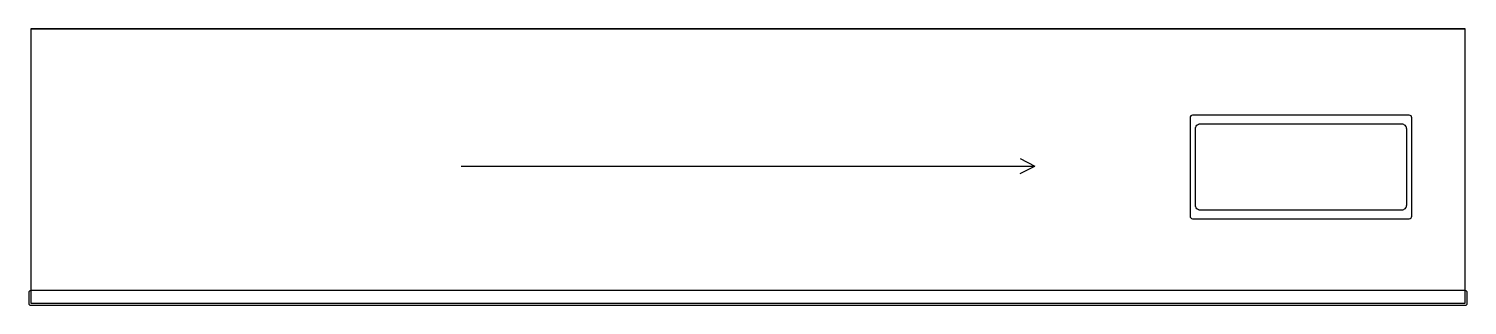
# Model space of a CAD drawing. Header units: millimetres. Extents: x -2 to 1464, y -2 to 280.
import ezdxf

# ---------------------------------------------------------------- set-up
doc = ezdxf.new("R2010")
doc.units = ezdxf.units.MM
for name, color, linetype in [('A_SIDE_GROOVE_10', 7, 'Continuous'), ('A_SIDE_GROOVE_2.7', 7, 'Continuous'), ('EDGE_BANDING', 7, 'Continuous'), ('GRAIN_DIRECTION', 3, 'Continuous'), ('INSIDE_THROUGH', 7, 'Continuous'), ('OUTSIDE_THROUGH', 7, 'Continuous')]:
    doc.layers.add(name, color=color, linetype=linetype)

msp = doc.modelspace()

# ---------------------------------------------------------------- linework, layer by layer
at = {"layer": 'A_SIDE_GROOVE_10'}
msp.add_lwpolyline([(-0.01, -2.01), (1462.01, -2.01, 0.4142136), (1464.01, -0.01), (1464.01, 11, 0.4142136), (1462.01, 13), (-0.01, 13, 0.4142136), (-2.01, 11), (-2.01, -0.01, 0.4142136)], format="xyb", close=True, dxfattribs=at)
at = {"layer": 'A_SIDE_GROOVE_2.7'}
msp.add_lwpolyline([(1184, 86.25), (1405, 86.25, 0.4142136), (1407.5, 88.75), (1407.5, 189.25, 0.4142136), (1405, 191.75), (1184, 191.75, 0.4142136), (1181.5, 189.25), (1181.5, 88.75, 0.4142136)], format="xyb", close=True, dxfattribs=at)
at = {"layer": 'EDGE_BANDING'}
for p, q in [((0, 280), (1462, 280)), ((0, 0), (1462, 0))]:
    msp.add_line(p, q, dxfattribs=at)
at = {"layer": 'GRAIN_DIRECTION'}
for p in [(1008.4, 147.5), (438.6, 140), (1008.4, 132.5)]:
    msp.add_line(p, (1023.4, 140), dxfattribs=at)
at = {"layer": 'INSIDE_THROUGH'}
msp.add_lwpolyline([(1397, 95), (1192, 95, -0.4142136), (1187, 100), (1187, 178, -0.4142136), (1192, 183), (1397, 183, -0.4142136), (1402, 178), (1402, 100, -0.4142136)], format="xyb", close=True, dxfattribs=at)
at = {"layer": 'OUTSIDE_THROUGH'}
msp.add_lwpolyline([(0, 0), (1462, 0), (1462, 280), (0, 280)], close=True, dxfattribs=at)

doc.saveas('drawing.dxf')
